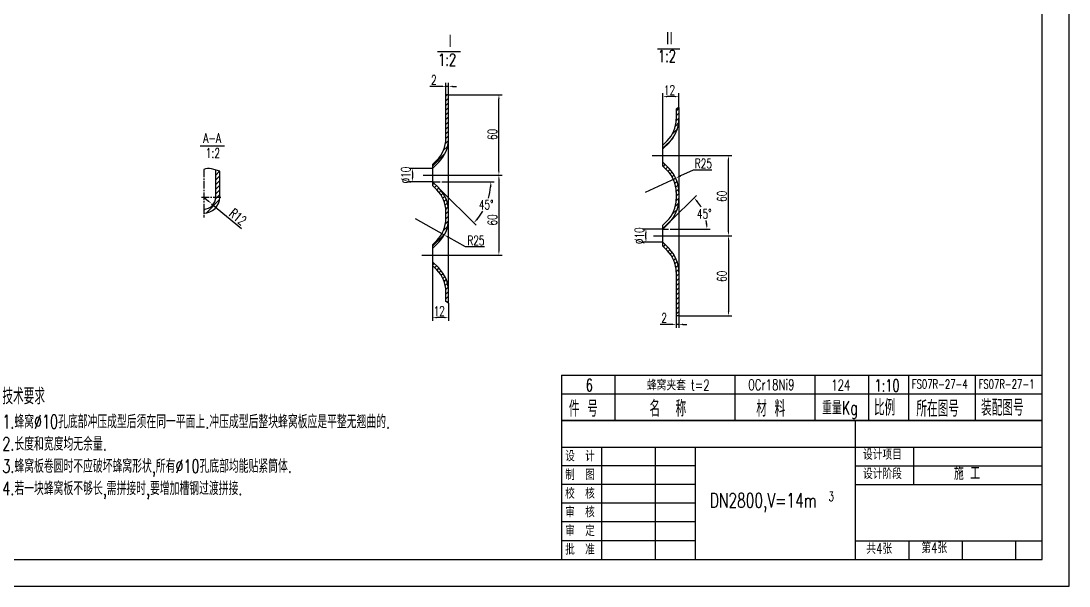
# Model space of a CAD drawing. Extents: x 946 to 3405, y -336 to 946.
# Drawn here: x 3012.3 to 3404.7, y -307.3 to -95.6 of the extents above; entities that cross this region are included whole.
import ezdxf

# ---------------------------------------------------------------- set-up
doc = ezdxf.new("R2010")
doc.units = 0
doc.header["$MEASUREMENT"] = 0
doc.linetypes.add('CENTER2', pattern=[28.575, 19.05, -3.175, 3.175, -3.175])
doc.linetypes.add('EBLTYPE4', pattern=[45, 30, -3, 3, -3, 3, -3])
doc.layers.get('0').update_dxf_attribs({"linetype": 'CONTINUOUS'})
doc.layers.get('DEFPOINTS').update_dxf_attribs({"linetype": 'CONTINUOUS'})
for name, color, linetype in [('5剖面线层', 2, 'CONTINUOUS'), ('中心线', 1, 'CENTER2'), ('图层1', 4, 'CONTINUOUS'), ('尺寸线', 3, 'CONTINUOUS'), ('标注线', 3, 'CONTINUOUS'), ('细实线', 4, 'CONTINUOUS')]:
    doc.layers.add(name, color=color, linetype=linetype)
doc.styles.add('STYLE1', font='romans.shx', dxfattribs={"width": 0.7, "height": 3.5, "bigfont": 'hz129.shx'})
doc.dimstyles.new('ISO-25', dxfattribs={"dimtxt": 2.5, "dimasz": 2.5, "dimexe": 1.25, "dimexo": 0.625, "dimtad": 1, "dimdec": 0, "dimlfac": 4, "dimdsep": 46, "dimtxsty": 'STYLE1', "dimcen": 0, "dimclrd": 256, "dimclre": 256, "dimclrt": 256, "dimadec": 0, "dimazin": 0, "dimtfac": 1, "dimtdec": 0, "dimtmove": 0, "dimatfit": 3, "dimfxl": 1, "dimtolj": 1, "dimtzin": 0, "dimarcsym": 0})
doc.dimstyles.get("Standard").update_dxf_attribs({"dimtxt": 2.5, "dimasz": 2.5, "dimexe": 1.25, "dimexo": 0.625, "dimtad": 1, "dimdec": 0, "dimlfac": 4, "dimzin": 4, "dimdsep": 46, "dimtxsty": 'STYLE1', "dimcen": 0, "dimclrd": 256, "dimclre": 256, "dimclrt": 256, "dimadec": 0, "dimazin": 0, "dimtfac": 1, "dimtdec": 0, "dimtmove": 0, "dimatfit": 3, "dimfxl": 1, "dimtolj": 1, "dimtzin": 0, "dimarcsym": 0})

# ---------------------------------------------------------------- blocks, each defined once
blk = doc.blocks.new('*D210')
at = {"layer": 'DEFPOINTS', "color": 0}
for p in [(3177.64, -153.35), (3177.64, -183.35), (3191.21, -183.35)]:
    blk.add_point(p, dxfattribs=at)
at = {"layer": '标注线', "lineweight": -2}
for p, q in [((3177.64, -153.35), (3192.46, -153.35)), ((3191.21, -154.85), (3191.21, -181.85)), ((3177.64, -183.35), (3192.46, -183.35))]:
    blk.add_line(p, q, dxfattribs=at)
at = {"layer": '标注线'}
for points in [[(3190.96, -154.85), (3191.46, -154.85), (3191.21, -153.35)], [(3190.96, -181.85), (3191.46, -181.85), (3191.21, -183.35)]]:
    blk.add_solid(points, dxfattribs=at)
at = {"layer": '标注线', "insert": (3188.76, -170.16), "char_height": 3.5, "attachment_point": 5, "rotation": 90, "style": 'STYLE1'}
blk.add_mtext('\\A1;60', dxfattribs=at)
blk = doc.blocks.new('*D211')
at = {"layer": 'DEFPOINTS', "color": 0}
for p in [(3172.36, -123.32), (3191.21, -123.32), (3177.64, -153.35)]:
    blk.add_point(p, dxfattribs=at)
at = {"layer": '标注线', "lineweight": -2}
for p, q in [((3172.36, -123.32), (3192.46, -123.32)), ((3191.21, -151.85), (3191.21, -124.82)), ((3177.64, -153.35), (3192.46, -153.35))]:
    blk.add_line(p, q, dxfattribs=at)
at = {"layer": '标注线'}
for points in [[(3190.96, -124.82), (3191.46, -124.82), (3191.21, -123.32)], [(3190.96, -151.85), (3191.46, -151.85), (3191.21, -153.35)]]:
    blk.add_solid(points, dxfattribs=at)
at = {"layer": '标注线', "insert": (3188.76, -138.14), "char_height": 3.5, "attachment_point": 5, "rotation": 90, "style": 'STYLE1'}
blk.add_mtext('\\A1;60', dxfattribs=at)
blk = doc.blocks.new('*D212')
at = {"layer": 'DEFPOINTS', "color": 0}
for p in [(3166.36, -187.25), (3172.36, -201.32), (3166.36, -206.78)]:
    blk.add_point(p, dxfattribs=at)
at = {"layer": '标注线', "lineweight": -2}
for p, q in [((3166.36, -187.25), (3166.36, -208.03)), ((3172.36, -201.32), (3172.36, -208.03)), ((3170.86, -206.78), (3167.86, -206.78))]:
    blk.add_line(p, q, dxfattribs=at)
at = {"layer": '标注线'}
for points in [[(3167.86, -206.53), (3167.86, -207.03), (3166.36, -206.78)], [(3170.86, -206.53), (3170.86, -207.03), (3172.36, -206.78)]]:
    blk.add_solid(points, dxfattribs=at)
at = {"layer": '标注线', "insert": (3168.86, -204.33), "char_height": 3.5, "attachment_point": 5, "style": 'STYLE1'}
blk.add_mtext('\\A1;12', dxfattribs=at)
blk = doc.blocks.new('*D213')
at = {"layer": 'DEFPOINTS', "color": 0}
for p in [(3171.36, -120.12), (3171.36, -123.32), (3172.36, -123.32)]:
    blk.add_point(p, dxfattribs=at)
at = {"layer": '标注线', "lineweight": -2}
for p, q in [((3169.86, -120.12), (3165.33, -120.12)), ((3171.36, -123.32), (3171.36, -118.87)), ((3172.36, -120.12), (3171.36, -120.12)), ((3172.36, -123.32), (3172.36, -118.87)), ((3173.86, -120.12), (3175.36, -120.12))]:
    blk.add_line(p, q, dxfattribs=at)
at = {"layer": '标注线'}
for points in [[(3169.86, -119.87), (3169.86, -120.37), (3171.36, -120.12)], [(3173.86, -119.87), (3173.86, -120.37), (3172.36, -120.12)]]:
    blk.add_solid(points, dxfattribs=at)
at = {"layer": '标注线', "insert": (3166.85, -117.67), "char_height": 3.5, "attachment_point": 5, "style": 'STYLE1'}
blk.add_mtext('\\A1;2', dxfattribs=at)
blk = doc.blocks.new('*D214')
at = {"layer": 'DEFPOINTS', "color": 0}
for p in [(3166.36, -150.86), (3158.82, -155.84), (3166.36, -155.84)]:
    blk.add_point(p, dxfattribs=at)
at = {"layer": '标注线', "lineweight": -2}
for p, q in [((3166.36, -150.86), (3157.57, -150.86)), ((3158.82, -152.36), (3158.82, -154.34)), ((3166.36, -155.84), (3157.57, -155.84))]:
    blk.add_line(p, q, dxfattribs=at)
at = {"layer": '标注线'}
for points in [[(3158.57, -152.36), (3159.07, -152.36), (3158.82, -150.86)], [(3158.57, -154.34), (3159.07, -154.34), (3158.82, -155.84)]]:
    blk.add_solid(points, dxfattribs=at)
at = {"layer": '标注线', "insert": (3156.37, -153.35), "char_height": 3.5, "attachment_point": 5, "rotation": 90, "style": 'STYLE1'}
blk.add_mtext('\\A1;%%c10', dxfattribs=at)
blk = doc.blocks.new('*D215')
at = {"layer": 'DEFPOINTS', "color": 0}
for p in [(3263.87, -176.08), (3258.59, -206.1), (3277.17, -206.1)]:
    blk.add_point(p, dxfattribs=at)
at = {"layer": '标注线', "lineweight": -2}
for p, q in [((3263.87, -176.08), (3278.42, -176.08)), ((3277.17, -177.58), (3277.17, -204.6)), ((3258.59, -206.1), (3278.42, -206.1))]:
    blk.add_line(p, q, dxfattribs=at)
at = {"layer": '标注线'}
for points in [[(3276.92, -177.58), (3277.42, -177.58), (3277.17, -176.08)], [(3276.92, -204.6), (3277.42, -204.6), (3277.17, -206.1)]]:
    blk.add_solid(points, dxfattribs=at)
at = {"layer": '标注线', "insert": (3274.72, -191.29), "char_height": 3.5, "attachment_point": 5, "rotation": 90, "style": 'STYLE1'}
blk.add_mtext('\\A1;60', dxfattribs=at)
blk = doc.blocks.new('*D216')
at = {"layer": 'DEFPOINTS', "color": 0}
for p in [(3257.59, -206.1), (3258.59, -206.1), (3257.59, -209.3)]:
    blk.add_point(p, dxfattribs=at)
at = {"layer": '标注线', "lineweight": -2}
for p, q in [((3257.59, -206.1), (3257.59, -210.55)), ((3258.59, -206.1), (3258.59, -210.55)), ((3256.09, -209.3), (3251.56, -209.3)), ((3258.59, -209.3), (3257.59, -209.3)), ((3260.09, -209.3), (3261.59, -209.3))]:
    blk.add_line(p, q, dxfattribs=at)
at = {"layer": '标注线'}
for points in [[(3256.09, -209.05), (3256.09, -209.55), (3257.59, -209.3)], [(3260.09, -209.05), (3260.09, -209.55), (3258.59, -209.3)]]:
    blk.add_solid(points, dxfattribs=at)
at = {"layer": '标注线', "insert": (3253.07, -206.85), "char_height": 3.5, "attachment_point": 5, "style": 'STYLE1'}
blk.add_mtext('\\A1;2', dxfattribs=at)
blk = doc.blocks.new('*D217')
at = {"layer": 'DEFPOINTS', "color": 0}
for p in [(3252.59, -123.98), (3258.59, -128.11), (3252.59, -142.17)]:
    blk.add_point(p, dxfattribs=at)
at = {"layer": '标注线', "lineweight": -2}
for p, q in [((3252.59, -142.17), (3252.59, -122.73)), ((3257.09, -123.98), (3254.09, -123.98)), ((3258.59, -128.11), (3258.59, -122.73))]:
    blk.add_line(p, q, dxfattribs=at)
at = {"layer": '标注线'}
for points in [[(3254.09, -123.73), (3254.09, -124.23), (3252.59, -123.98)], [(3257.09, -123.73), (3257.09, -124.23), (3258.59, -123.98)]]:
    blk.add_solid(points, dxfattribs=at)
at = {"layer": '标注线', "insert": (3255.09, -121.53), "char_height": 3.5, "attachment_point": 5, "style": 'STYLE1'}
blk.add_mtext('\\A1;12', dxfattribs=at)
blk = doc.blocks.new('*D218')
at = {"layer": 'DEFPOINTS', "color": 0}
for p in [(3246.27, -173.59), (3252.59, -173.59), (3252.59, -178.56)]:
    blk.add_point(p, dxfattribs=at)
at = {"layer": '标注线', "lineweight": -2}
for p, q in [((3252.59, -173.59), (3245.02, -173.59)), ((3246.27, -177.06), (3246.27, -175.09)), ((3252.59, -178.56), (3245.02, -178.56))]:
    blk.add_line(p, q, dxfattribs=at)
at = {"layer": '标注线'}
for points in [[(3246.02, -175.09), (3246.52, -175.09), (3246.27, -173.59)], [(3246.02, -177.06), (3246.52, -177.06), (3246.27, -178.56)]]:
    blk.add_solid(points, dxfattribs=at)
at = {"layer": '标注线', "insert": (3243.82, -176.08), "char_height": 3.5, "attachment_point": 5, "rotation": 90, "style": 'STYLE1'}
blk.add_mtext('\\A1;%%c10', dxfattribs=at)
blk = doc.blocks.new('*D219')
at = {"layer": 'DEFPOINTS', "color": 0}
for p in [(3263.87, -146.08), (3277.17, -146.08), (3263.87, -176.08)]:
    blk.add_point(p, dxfattribs=at)
at = {"layer": '标注线', "lineweight": -2}
for p, q in [((3263.87, -146.08), (3278.42, -146.08)), ((3277.17, -174.58), (3277.17, -147.58)), ((3263.87, -176.08), (3278.42, -176.08))]:
    blk.add_line(p, q, dxfattribs=at)
at = {"layer": '标注线'}
for points in [[(3276.92, -147.58), (3277.42, -147.58), (3277.17, -146.08)], [(3276.92, -174.58), (3277.42, -174.58), (3277.17, -176.08)]]:
    blk.add_solid(points, dxfattribs=at)
at = {"layer": '标注线', "insert": (3274.72, -161.32), "char_height": 3.5, "attachment_point": 5, "rotation": 90, "style": 'STYLE1'}
blk.add_mtext('\\A1;60', dxfattribs=at)
blk = doc.blocks.new('*D230')
at = {"layer": 'DEFPOINTS', "color": 0}
for p in [(3080.69, -161.65), (3083.63, -164.08)]:
    blk.add_point(p, dxfattribs=at)
at = {"layer": '标注线', "lineweight": -2}
for p, q in [((3080.69, -161.65), (3082.47, -163.12)), ((3083.63, -164.08), (3094.9, -173.35))]:
    blk.add_line(p, q, dxfattribs=at)
at = {"layer": '标注线'}
blk.add_solid([(3082.63, -162.93), (3082.31, -163.32), (3083.63, -164.08)], dxfattribs=at)
at = {"layer": '标注线', "insert": (3093.48, -169.01), "char_height": 3.5, "attachment_point": 5, "rotation": 320.5421, "style": 'STYLE1'}
blk.add_mtext('\\A1;R12', dxfattribs=at)
blk = doc.blocks.new('*D231')
at = {"layer": 'DEFPOINTS', "color": 0}
for p in [(3166.36, -155.84), (3166.36, -155.84), (3169.18, -155.84), (3168.7, -158.18), (3187.46, -161.49)]:
    blk.add_point(p, dxfattribs=at)
at = {"layer": '标注线', "lineweight": -2}
for p, q in [((3169.81, -155.84), (3189.46, -155.84)), ((3169.14, -158.62), (3182.69, -172.17))]:
    blk.add_line(p, q, dxfattribs=at)
for start, end in [(343.5666, 354.7521), (320.2479, 329.5209)]:
    blk.add_arc((3166.36, -155.84), 21.84, start, end, dxfattribs=at)
at = {"layer": '标注线'}
for points in [[(3187.78, -157.82), (3188.45, -157.85), (3188.21, -155.84)], [(3183.4, -170.03), (3182.91, -169.58), (3181.81, -171.28)]]:
    blk.add_solid(points, dxfattribs=at)
at = {"layer": '标注线', "insert": (3186.43, -164.47), "char_height": 3.5, "attachment_point": 5, "style": 'STYLE1'}
blk.add_mtext('\\A1;45°', dxfattribs=at)
blk = doc.blocks.new('*D232')
at = {"layer": 'DEFPOINTS', "color": 0}
for p in [(3159.86, -169.69), (3170.76, -175.81)]:
    blk.add_point(p, dxfattribs=at)
at = {"layer": '标注线', "lineweight": -2}
for p, q in [((3159.86, -169.69), (3170.76, -175.81)), ((3178.76, -180.31), (3172.5, -176.79)), ((3185.76, -180.31), (3178.76, -180.31))]:
    blk.add_line(p, q, dxfattribs=at)
at = {"layer": '标注线'}
blk.add_solid([(3172.67, -176.5), (3172.34, -177.08), (3170.76, -175.81)], dxfattribs=at)
at = {"layer": '标注线', "insert": (3182.61, -177.86), "char_height": 3.5, "attachment_point": 5, "style": 'STYLE1'}
blk.add_mtext('\\A1;R25', dxfattribs=at)
blk = doc.blocks.new('*D233')
at = {"layer": 'DEFPOINTS', "color": 0}
for p in [(3266.89, -165.33), (3254.93, -171.25), (3252.59, -173.59), (3252.59, -173.59), (3254.73, -173.59)]:
    blk.add_point(p, dxfattribs=at)
at = {"layer": '标注线', "lineweight": -2}
for p, q in [((3255.37, -170.81), (3265.15, -161.03)), ((3255.36, -173.59), (3270.36, -173.59))]:
    blk.add_line(p, q, dxfattribs=at)
for start, end in [(29.6206, 38.0576), (6.9424, 11.3953)]:
    blk.add_arc((3252.59, -173.59), 16.52, start, end, dxfattribs=at)
at = {"layer": '标注线'}
for points in [[(3265.34, -163.63), (3265.84, -163.19), (3264.27, -161.91)], [(3269.32, -171.57), (3268.65, -171.61), (3269.11, -173.59)]]:
    blk.add_solid(points, dxfattribs=at)
at = {"layer": '标注线', "insert": (3268.09, -167.88), "char_height": 3.5, "attachment_point": 5, "style": 'STYLE1'}
blk.add_mtext('\\A1;45°', dxfattribs=at)
blk = doc.blocks.new('*D234')
at = {"layer": 'DEFPOINTS', "color": 0}
for p in [(3257.44, -154.5), (3246.09, -159.74)]:
    blk.add_point(p, dxfattribs=at)
at = {"layer": '标注线', "lineweight": -2}
for p, q in [((3263.93, -151.49), (3259.25, -153.66)), ((3270.93, -151.49), (3263.93, -151.49)), ((3246.09, -159.74), (3257.44, -154.5))]:
    blk.add_line(p, q, dxfattribs=at)
at = {"layer": '标注线'}
blk.add_solid([(3259.11, -153.36), (3259.39, -153.96), (3257.44, -154.5)], dxfattribs=at)
at = {"layer": '标注线', "insert": (3267.78, -149.04), "char_height": 3.5, "attachment_point": 5, "style": 'STYLE1'}
blk.add_mtext('\\A1;R25', dxfattribs=at)

msp = doc.modelspace()

# ---------------------------------------------------------------- hatches: boundary and pattern name
at = {"layer": '5剖面线层'}
h = msp.add_hatch(dxfattribs=at)
h.set_pattern_fill('ANSI31', color=256, scale=10, style=0)
h.paths.add_polyline_path([(3172.36178, -123.32231), (3171.36178, -123.32231), (3171.36178, -139.67226, -0.199214784), (3167.99351, -147.81737), (3166.36178, -149.44909), (3166.36178, -150.86331), (3168.70062, -148.52447, 0.198912367), (3172.36178, -139.68564)])
h.paths.add_polyline_path([(3172.36178, -167.00336, 0.198656971), (3168.70062, -158.17681), (3166.36178, -155.83797), (3166.36178, -157.25219), (3167.99351, -158.88392, -0.19925184), (3171.36177, -167.03066), (3171.36177, -169.67062, -0.19925184), (3167.99351, -177.81737), (3166.36178, -179.44909), (3166.36178, -180.86331), (3168.70062, -178.52447, 0.198670691), (3172.36178, -169.69726)])
h.paths.add_polyline_path([(3172.36178, -197.01564, 0.198912367), (3168.70062, -188.17681), (3166.36178, -185.83797), (3166.36178, -187.25219), (3167.99351, -188.88392, -0.199144214), (3171.36178, -197.0259), (3171.36178, -200.74049), (3172.36178, -201.3175)])
h = msp.add_hatch(dxfattribs=at)
h.set_pattern_fill('ANSI31', color=256, scale=10, style=0)
h.paths.add_polyline_path([(3258.58966, -132.4108), (3258.58966, -128.10894), (3257.58966, -128.68595), (3257.58966, -132.40054, -0.199144214), (3254.22139, -140.54253), (3252.58966, -142.17425), (3252.58966, -143.58847), (3254.92849, -141.24963, 0.198912367)])
h = msp.add_hatch(dxfattribs=at)
h.set_pattern_fill('ANSI31', color=256, scale=10, style=0)
h.paths.add_polyline_path([(3258.58965, -162.42242), (3258.58965, -159.72852, 0.198656971), (3254.92849, -150.90197), (3252.58966, -148.56314), (3252.58966, -149.97735), (3254.22139, -151.60908, -0.199179465), (3257.58965, -159.75262), (3257.58966, -162.40152, -0.199122088), (3254.22139, -170.54253), (3252.58966, -172.17425), (3252.58966, -173.58847), (3254.92849, -171.24963, 0.198670691)])
h = msp.add_hatch(dxfattribs=at)
h.set_pattern_fill('ANSI31', color=256, scale=10, style=0)
h.paths.add_polyline_path([(3086.68686, -151.95782), (3085.18686, -151.51594), (3085.18686, -161.65462), (3086.68686, -161.65462)])
h.paths.add_polyline_path([(3086.68686, -161.65462), (3085.18686, -161.65462, -0.414213562), (3080.68686, -166.15462), (3080.68686, -167.65462, 0.414213562)])
h = msp.add_hatch(dxfattribs=at)
h.set_pattern_fill('ANSI31', color=256, scale=10, style=0)
h.paths.add_polyline_path([(3254.92849, -180.90197), (3252.58966, -178.56314), (3252.58966, -179.97735), (3254.22139, -181.60908, -0.199214784), (3257.58965, -189.75419), (3257.58966, -206.10413), (3258.58966, -206.10413), (3258.58965, -189.72572, 0.198598808)])

# ---------------------------------------------------------------- linework, layer by layer
for p, q in [((3172.36178, -123.32231), (3171.36178, -123.32231)), ((3171.36178, -139.69903), (3171.36178, -123.32231)), ((3172.36178, -143.9351), (3172.36178, -123.32231)), ((3257.58966, -128.68595), (3257.58966, -132.42109)), ((3258.58966, -128.10894), (3258.58966, -136.66026)), ((3258.58965, -136.64761), (3258.58966, -185.49133)), ((3252.58966, -142.17425), (3254.22139, -140.54253)), ((3252.58966, -143.58847), (3254.92849, -141.24963)), ((3172.36178, -192.76618), (3172.36177, -143.92245)), ((3252.58966, -149.97735), (3252.58966, -142.17425)), ((3166.36178, -149.44909), (3167.99351, -147.81737)), ((3166.36178, -150.86331), (3168.70062, -148.52447)), ((3252.58966, -148.56314), (3254.92849, -150.90197)), ((3085.18686, -161.65462), (3085.18686, -151.51594)), ((3086.68686, -161.65462), (3086.68686, -151.95782)), ((3166.36178, -149.44909), (3166.36178, -157.25219)), ((3252.58966, -149.97735), (3254.22139, -151.60908)), ((3166.36178, -155.83797), (3168.70062, -158.17681)), ((3166.36178, -157.25219), (3167.99351, -158.88392)), ((3257.58965, -159.72897), (3257.58966, -162.42006)), ((3080.68686, -166.15462), (3080.68686, -167.65462)), ((3171.36177, -169.70066), (3171.36177, -167.00062)), ((3252.58966, -172.17425), (3254.22139, -170.54253)), ((3252.58966, -173.58847), (3254.92849, -171.24963)), ((3252.58966, -179.97735), (3252.58966, -172.17425)), ((3166.36178, -179.44909), (3167.99351, -177.81737)), ((3166.36178, -180.86331), (3168.70062, -178.52447)), ((3166.36178, -179.44909), (3166.36178, -187.25219)), ((3252.58966, -178.56314), (3254.92849, -180.90197)), ((3252.58966, -179.97735), (3254.22139, -181.60908)), ((3166.36178, -185.83797), (3168.70062, -188.17681)), ((3166.36178, -187.25219), (3167.99351, -188.88392)), ((3258.58965, -185.504), (3258.58966, -206.10413)), ((3257.58965, -189.72741), (3257.58966, -206.10413)), ((3172.36178, -201.3175), (3172.36178, -192.76618)), ((3171.36178, -200.74049), (3171.36178, -197.00536)), ((3258.58966, -206.10413), (3257.58966, -206.10413)), ((3214.66932, -228.33938), (3394.66931, -228.33938)), ((3214.66933, -228.33938), (3214.66933, -297.33938)), ((3214.66932, -245.33938), (3394.66931, -245.33938)), ((3394.66932, -245.33938), (3214.66932, -245.33938))]:
    msp.add_line(p, q)
msp.add_lwpolyline([(2835.66931, -297.33938), (3394.66931, -297.33938), (3394.66931, 523.66062), (2835.66931, 523.66062)], close=True)
for centre, radius, start, end in [((3246.08966, -132.4108), 11.5, 315, 360), ((3246.08966, -132.4108), 12.5, 315, 360), ((3159.86178, -139.68564), 11.5, 315, 360), ((3159.86178, -139.68564), 12.5, 315, 360), ((3246.08966, -159.7408), 11.5, 0, 45), ((3246.08966, -159.7408), 12.5, 0, 45), ((3159.86178, -167.01564), 11.5, 0, 45), ((3159.86178, -167.01564), 12.5, 0, 45), ((3080.68686, -161.65462), 6, 270, 0), ((3080.68686, -161.65462), 4.5, 270, 0), ((3246.08966, -162.4108), 11.5, 315, 360), ((3246.08966, -162.4108), 12.5, 315, 360), ((3159.86178, -169.68564), 11.5, 315, 360), ((3159.86178, -169.68564), 12.5, 315, 360), ((3246.08966, -189.7408), 11.5, 0, 45), ((3246.08966, -189.7408), 12.5, 0, 45), ((3159.86178, -197.01564), 12.5, 0, 45), ((3159.86178, -197.01564), 11.5, 0, 45)]:
    msp.add_arc(centre, radius, start, end)
at = {"layer": '中心线'}
for p, q in [((3248.55072, -146.0758), (3263.87005, -146.0758)), ((3162.84758, -153.35064), (3177.64218, -153.35064)), ((3249.07545, -176.0758), (3263.87005, -176.0758)), ((3162.32284, -183.35064), (3177.64218, -183.35064))]:
    msp.add_line(p, q, dxfattribs=at)
at = {"layer": '中心线', "ltscale": 0.15}
for p, q in [((3080.68686, -151.28969), (3080.68686, -169.31578)), ((3079.90002, -161.65462), (3087.14666, -161.65462))]:
    msp.add_line(p, q, dxfattribs=at)
at = {"layer": '图层1'}
for p, q in [((3234.66933, -228.33938), (3234.66933, -245.33938)), ((3279.66933, -245.33938), (3279.66933, -228.33938)), ((3309.66933, -245.33938), (3309.66933, -228.33938)), ((3329.66933, -245.33938), (3329.66933, -228.33938)), ((3344.66933, -245.33938), (3344.66933, -228.33938)), ((3369.66933, -245.33938), (3369.66933, -228.33938)), ((3214.66933, -235.33938), (3394.66933, -235.33938)), ((3324.66932, -297.33938), (3324.66932, -245.33938)), ((3214.66932, -255.33938), (3394.66932, -255.33938)), ((3229.66932, -255.33938), (3229.66932, -297.33938)), ((3249.66932, -255.33938), (3249.66932, -297.33938)), ((3264.66932, -255.33938), (3264.66932, -297.33938)), ((3346.39941, -255.33938), (3346.39941, -269.33938)), ((3264.66932, -262.33938), (3214.66932, -262.33938)), ((3324.66932, -262.33938), (3394.66932, -262.33938)), ((3264.66932, -269.33938), (3214.66932, -269.33938)), ((3324.66932, -269.33938), (3394.66932, -269.33938)), ((3264.66932, -276.33938), (3214.66932, -276.33938)), ((3264.66932, -283.33938), (3214.66932, -283.33938)), ((3264.66932, -290.33938), (3214.66932, -290.33938)), ((3324.66932, -290.33938), (3394.66931, -290.33938)), ((3344.66932, -290.33938), (3344.66932, -297.33938)), ((3364.66932, -290.33938), (3364.66932, -297.33938)), ((3384.66932, -290.33938), (3384.66932, -297.33938))]:
    msp.add_line(p, q, dxfattribs=at)
msp.add_lwpolyline([(2810.66931, -307.33938), (3404.66931, -307.33938), (3404.66931, 533.66062), (2810.66931, 533.66062)], close=True, dxfattribs=at)
at = {"layer": '尺寸线'}
msp.add_lwpolyline([(3172.36178, -201.3175), (3171.36178, -200.74049)], dxfattribs=at)
at = {"layer": '标注线'}
for p, q in [((3168.23807, -107.08615), (3176.88234, -107.08615)), ((3250.6378, -106.13036), (3258.95199, -106.13036)), ((3079.41506, -142.37683), (3088.51411, -142.37683)), ((3166.36178, -155.83797), (3169.1822, -155.83797)), ((3252.58966, -173.58847), (3254.73364, -173.58847))]:
    msp.add_line(p, q, dxfattribs=at)
msp.add_lwpolyline([(3258.58966, -128.10894), (3257.58966, -128.68595)], dxfattribs=at)
msp.add_lwpolyline([(3086.68686, -151.95782), (3083.66827, -151.06858, 0.182233245), (3080.68686, -151.28969, 0.182233245)], format="xyb", dxfattribs=at)

# ---------------------------------------------------------------- texts
at = {"layer": '标注线', "style": 'STYLE1', "width": 0.7}
for s, height, p in [('1:2', 4.5, (3168.44183, -112.39655)), ('1:2', 4.5, (3250.76924, -111.02602)), ('A-A', 3.6, (3080.47485, -141.32343)), ('6', 4.5, (3223.71186, -234.3283)), ('蜂窝夹套 t=2', 4, (3246.65804, -234.04651)), ('0Cr18Ni9', 4, (3284.60199, -233.914)), ('124', 4, (3315.61345, -234.04651)), ('1:10', 4.5, (3331.78682, -234.46379)), ('FS07R-27-4', 3.3, (3345.83117, -233.31658)), ('FS07R-27-1', 3.3, (3370.83117, -233.31658)), ('件 号', 6, (3217.40151, -243.89462)), ('名  称', 6, (3247.59215, -243.83115)), ('材 料', 6, (3287.55801, -243.84643)), ('重量Kg', 5, (3312.22706, -243.05678)), ('比例', 6, (3331.6407, -243.49491)), ('所在图号', 6, (3347.49707, -243.86992)), ('装配图号', 6, (3371.71841, -243.51944))]:
    msp.add_text(s, height=height, dxfattribs=at).set_placement(p)
at = {"layer": '标注线', "attachment_point": 1, "style": 'STYLE1'}
for s, insert, char_height, width in [('\\fￋￎￌ￥|b0|i0|c134|p2;Ⅰ', (3170.77787, -100.76289), 4.56, 14.469792), ('\\fￋￎￌ￥|b0|i0|c134|p2;Ⅱ', (3252.84753, -99.8071), 4.56, 14.469792), ('1:2', (3081.42181, -143.32077), 3.6, 20.6529), ('技术要求\\P{\\H0.8333x;1.蜂窝%%C10孔底部冲压成型后须在同一平面上.冲压成型后整块蜂窝板应是平整无翘曲的.\\P2.长度和宽度均无余量.\\P3.蜂窝板卷圆时不应破坏蜂窝形状,所有%%C10孔底部均能贴紧筒体.\\P4.若一块蜂窝板不够长,需拼接时,要增加槽钢过渡拼接.}', (3005.31568, -233.25054), 6, 340.7036)]:
    msp.add_mtext(s, dxfattribs=dict(at, insert=insert, char_height=char_height, width=width))
at = {"layer": '细实线', "color": 3, "linetype": 'EBLTYPE4', "style": 'STYLE1', "width": 0.7}
msp.add_text('DN2800,V=14m', height=5.4, dxfattribs=at).set_placement((3270.17754, -277.9516))
at = {"layer": '细实线', "color": 3, "style": 'STYLE1', "width": 0.7}
msp.add_text('3', height=3.5, dxfattribs=at).set_placement((3314.60976, -275.49594))
at = {"layer": '细实线', "color": 3, "attachment_point": 1, "style": 'STYLE1'}
for s, insert, char_height, width in [('设  计', (3216.01076, -256.61174), 4, 13.5524), ('设计项目', (3327.54359, -256.03579), 4, 20.1844), ('设计阶段', (3327.54359, -263.2352), 4, 20.1844), ('施 工', (3361.61403, -262.56763), 5, 21.6262), ('制  图', (3216.01076, -263.61174), 4, 13.5524), ('校  核', (3216.01076, -270.61174), 4, 13.5524), ('审  核', (3216.01076, -277.61174), 4, 13.5524), ('审  定', (3216.01076, -284.61174), 4, 13.5524), ('批  准', (3216.01076, -291.61174), 4, 13.5524), ('共4张', (3328.78137, -291.30126), 4, 13.5524), ('第4张', (3349.38386, -290.99803), 4, 13.5524)]:
    msp.add_mtext(s, dxfattribs=dict(at, insert=insert, char_height=char_height, width=width))

# ---------------------------------------------------------------- dimensions: what is measured, and where the dimension line sits
at = {"layer": '标注线'}
for base, p1, p2, picture, middle in [((3171.36178, -120.12427), (3172.36178, -123.32231), (3171.36178, -123.32231), '*D213', (3166.84512, -120.12427)), ((3252.58966, -123.97675), (3258.58966, -128.10894), (3252.58966, -142.17425), '*D217', (3255.08966, -123.97675))]:
    dim = msp.add_linear_dim(base=base, p1=p1, p2=p2, dimstyle='Standard', override={"dimtxt": 3.5, "dimasz": 1.5, "dimexe": 1.25, "dimexo": 0, "dimgap": 0.7, "dimtad": 1, "dimtih": 0, "dimtoh": 0, "dimdec": 0, "dimlfac": 2, "dimzin": 8, "dimtxsty": 'STYLE1', "dimcen": 2.5, "dimtofl": 1, "dimatfit": 0}, dxfattribs=at)
    dim.commit()
    dim.dimension.update_dxf_attribs({"geometry": picture, "text_midpoint": middle, "dimtype": 160})
for base, p1, p2, angle, override, picture, middle in [((3191.21287, -123.32231), (3177.64218, -153.35064), (3172.36178, -123.32231), 270, {"dimtxt": 3.5, "dimasz": 1.5, "dimexe": 1.25, "dimexo": 0, "dimgap": 0.7, "dimtad": 1, "dimtih": 0, "dimtoh": 0, "dimdec": 0, "dimlfac": 2, "dimzin": 8, "dimtxsty": 'STYLE1', "dimcen": 2.5, "dimtofl": 1, "dimatfit": 0}, '*D211', (3191.21287, -138.13656)), ((3158.82247, -155.83797), (3166.36178, -150.86331), (3166.36178, -155.83797), 270, {"dimtxt": 3.5, "dimasz": 1.5, "dimexe": 1.25, "dimexo": 0, "dimgap": 0.7, "dimtad": 1, "dimtih": 0, "dimtoh": 0, "dimdec": 0, "dimlfac": 2, "dimzin": 8, "dimpost": '%%c<>', "dimtxsty": 'STYLE1', "dimcen": 2.5, "dimtofl": 1, "dimatfit": 0}, '*D214', (3158.82247, -153.35064)), ((3277.16823, -146.0758), (3263.87005, -176.0758), (3263.87005, -146.0758), 270, {"dimtxt": 3.5, "dimasz": 1.5, "dimexe": 1.25, "dimexo": 0, "dimgap": 0.7, "dimtad": 1, "dimtih": 0, "dimtoh": 0, "dimdec": 0, "dimlfac": 2, "dimzin": 8, "dimtxsty": 'STYLE1', "dimcen": 2.5, "dimtofl": 1, "dimatfit": 0}, '*D219', (3277.16823, -161.32167)), ((3191.21287, -183.35064), (3177.64218, -153.35064), (3177.64218, -183.35064), 270, {"dimtxt": 3.5, "dimasz": 1.5, "dimexe": 1.25, "dimexo": 0, "dimgap": 0.7, "dimtad": 1, "dimtih": 0, "dimtoh": 0, "dimdec": 0, "dimlfac": 2, "dimzin": 8, "dimtxsty": 'STYLE1', "dimcen": 2.5, "dimtofl": 1, "dimatfit": 0}, '*D210', (3191.21287, -170.15944)), ((3246.26529, -173.58847), (3252.58966, -178.56314), (3252.58966, -173.58847), 270, {"dimtxt": 3.5, "dimasz": 1.5, "dimexe": 1.25, "dimexo": 0, "dimgap": 0.7, "dimtad": 1, "dimtih": 0, "dimtoh": 0, "dimdec": 0, "dimlfac": 2, "dimzin": 8, "dimpost": '%%c<>', "dimtxsty": 'STYLE1', "dimcen": 2.5, "dimtofl": 1, "dimatfit": 0}, '*D218', (3246.26529, -176.0758)), ((3277.16823, -206.10413), (3263.87005, -176.0758), (3258.58966, -206.10413), 270, {"dimtxt": 3.5, "dimasz": 1.5, "dimexe": 1.25, "dimexo": 0, "dimgap": 0.7, "dimtad": 1, "dimtih": 0, "dimtoh": 0, "dimdec": 0, "dimlfac": 2, "dimzin": 8, "dimtxsty": 'STYLE1', "dimcen": 2.5, "dimtofl": 1, "dimatfit": 0}, '*D215', (3277.16823, -191.28988)), ((3166.36178, -206.77867), (3172.36178, -201.3175), (3166.36178, -187.25219), 180, {"dimtxt": 3.5, "dimasz": 1.5, "dimexe": 1.25, "dimexo": 0, "dimgap": 0.7, "dimtad": 1, "dimtih": 0, "dimtoh": 0, "dimdec": 0, "dimlfac": 2, "dimzin": 8, "dimtxsty": 'STYLE1', "dimcen": 2.5, "dimtofl": 1, "dimatfit": 0}, '*D212', (3168.86178, -206.77867)), ((3257.58966, -209.30217), (3258.58966, -206.10413), (3257.58966, -206.10413), 180, {"dimtxt": 3.5, "dimasz": 1.5, "dimexe": 1.25, "dimexo": 0, "dimgap": 0.7, "dimtad": 1, "dimtih": 0, "dimtoh": 0, "dimdec": 0, "dimlfac": 2, "dimzin": 8, "dimtxsty": 'STYLE1', "dimcen": 2.5, "dimtofl": 1, "dimatfit": 0}, '*D216', (3253.07299, -209.30217))]:
    dim = msp.add_linear_dim(base=base, p1=p1, p2=p2, angle=angle, dimstyle='Standard', override=override, dxfattribs=at)
    dim.commit()
    dim.dimension.update_dxf_attribs({"geometry": picture, "text_midpoint": middle, "dimtype": 160})
for center, mpoint, picture, middle in [((3246.08966, -159.7408), (3257.43643, -154.49667), '*D234', (3267.7815, -151.49485)), ((3159.86178, -169.68564), (3170.75836, -175.81055), '*D232', (3182.60581, -180.30588))]:
    dim = msp.add_radius_dim(center=center, mpoint=mpoint, dimstyle='ISO-25', override={"dimtxt": 3.5, "dimasz": 2, "dimgap": 0.7, "dimtih": 1, "dimtoh": 1, "dimlfac": 2, "dimlunit": 2, "dimtxsty": 'STYLE1', "dimclrd": 256, "dimclre": 256, "dimclrt": 256}, dxfattribs=at)
    dim.commit()
    dim.dimension.update_dxf_attribs({"geometry": picture, "text_midpoint": middle, "dimtype": 164})
for base, line1, line2, picture, middle in [((3187.461, -161.49149), ((3166.36178, -155.83797), (3168.70062, -158.17681)), ((3166.36178, -155.83797), (3169.1822, -155.83797)), '*D231', (3186.42841, -164.46754)), ((3266.89311, -165.33037), ((3252.58966, -173.58847), (3254.92849, -171.24963)), ((3252.58966, -173.58847), (3254.73364, -173.58847)), '*D233', (3268.08624, -167.87525))]:
    dim = msp.add_angular_dim_2l(base=base, line1=line1, line2=line2, dimstyle='ISO-25', override={"dimtxt": 3.5, "dimasz": 2, "dimgap": 0.7, "dimtih": 1, "dimtoh": 1, "dimlfac": 2, "dimlunit": 2, "dimtxsty": 'STYLE1', "dimclrd": 256, "dimclre": 256, "dimclrt": 256}, dxfattribs=at)
    dim.commit()
    dim.dimension.update_dxf_attribs({"geometry": picture, "text_midpoint": middle, "dimtype": 162})
dim = msp.add_radius_dim(center=(3080.68686, -161.65462), mpoint=(3083.6309, -164.07787), text='R12', dimstyle='Standard', override={"dimtxt": 3.5, "dimasz": 1.5, "dimexe": 1.25, "dimexo": 0, "dimgap": 0.7, "dimtad": 2, "dimdec": 0, "dimlfac": 2, "dimzin": 8, "dimtxsty": 'STYLE1', "dimcen": 1.5, "dimtp": 0.5, "dimtm": 0.1, "dimtfac": 0.7, "dimtdec": 1, "dimtofl": 1, "dimatfit": 2}, dxfattribs=at)
dim.commit()
dim.dimension.update_dxf_attribs({"geometry": '*D230', "text_midpoint": (3091.92512, -170.90488), "dimtype": 164})

doc.saveas('drawing.dxf')
